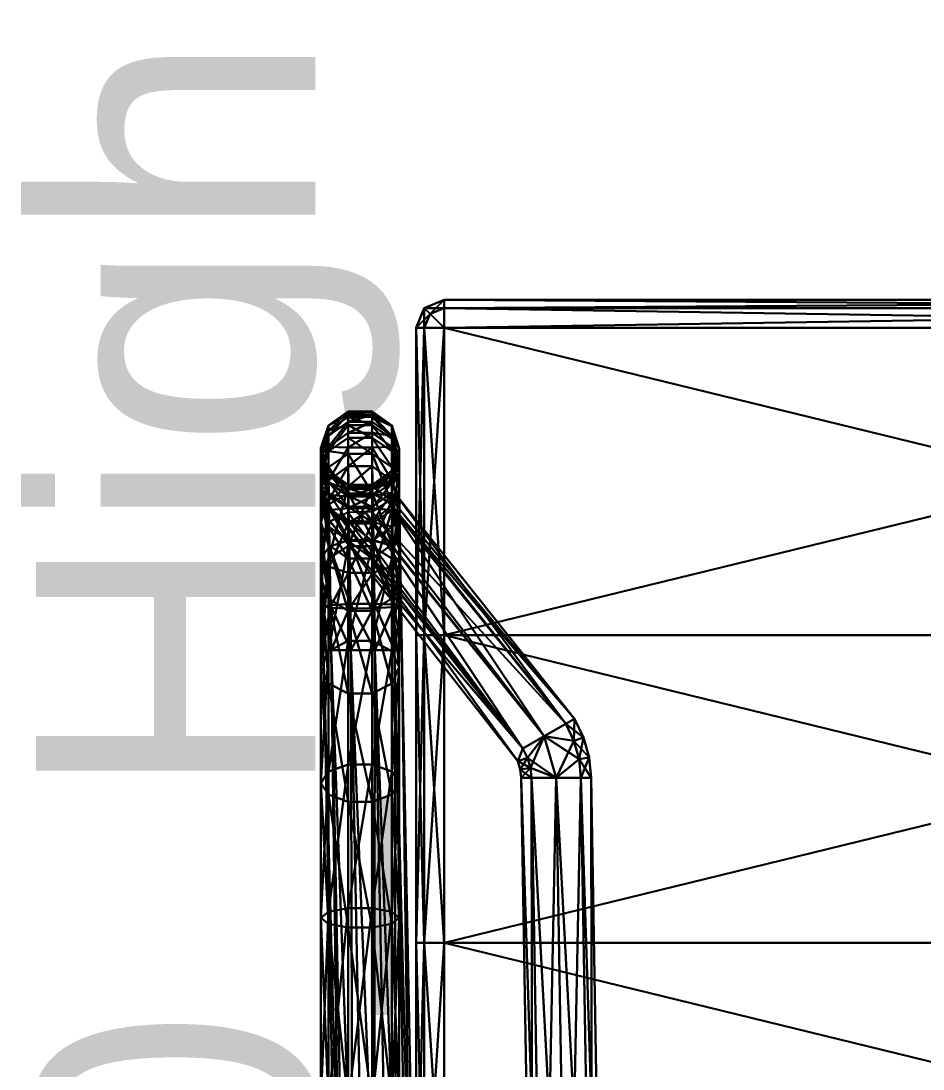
# Model space of a CAD drawing. Extents: x -15.3 to 44, y -4.2 to 20.6.
# Drawn here: x 34.5617 to 34.8843, y 11.2102 to 11.5851 of the extents above; entities that cross this region are included whole.
import ezdxf

# ---------------------------------------------------------------- set-up
doc = ezdxf.new("R2010")
doc.units = 0
doc.header["$MEASUREMENT"] = 0
for name, color, linetype in [('rexp_3D-Objekte', 7, 'Continuous'), ('rexp_Leuchten', 7, 'Continuous'), ('rexp_Leuchten_Besch', 7, 'Continuous')]:
    doc.layers.add(name, color=color, linetype=linetype)
doc.layers.get('rexp_Leuchten').off()

# ---------------------------------------------------------------- blocks, each defined once
blk = doc.blocks.new('rexp_lib_72')
at = {"layer": 'rexp_Leuchten_Besch', "flags": 8}
blk.add_attdef('Label', (0.05, 0.05), '', height=0.1, dxfattribs=at)

msp = doc.modelspace()

# ---------------------------------------------------------------- block references
at = {"layer": 'rexp_Leuchten'}
ref = msp.add_blockref('rexp_lib_72', (34.717, 10.18532, 2.83), dxfattribs=dict(at, rotation=89.99999999999999))
ref.add_attrib('Label', 'Cubic-A1_L1200_HighPower 29 W', (34.667, 10.23532, 2.83), dxfattribs={"layer": 'rexp_Leuchten_Besch', "height": 0.1, "rotation": 90})

# ---------------------------------------------------------------- meshes
at = {"layer": 'rexp_3D-Objekte', "color": 250, "true_color": 0x2b2b2b}
mesh = msp.add_polyface(dxfattribs=at)
corners = [(35.163, 11.03982, 0.45276), (35.163, 11.14533, 0.46544), (34.713, 11.14533, 0.46544), (34.713, 11.03982, 0.45276), (35.163, 11.25533, 0.46829), (34.713, 11.25533, 0.46829), (35.163, 11.36533, 0.46711), (34.713, 11.36533, 0.46711), (35.163, 11.47533, 0.45849), (34.713, 11.47533, 0.45849), (35.163, 11.03275, 0.44983), (35.168, 11.03482, 0.44983), (35.17007, 11.03982, 0.44983), (35.17007, 11.14533, 0.46251), (35.17007, 11.25533, 0.46537), (35.17007, 11.36533, 0.46418), (35.17007, 11.47533, 0.45556), (35.168, 11.48033, 0.45556), (35.163, 11.4824, 0.45556), (34.713, 11.4824, 0.45556), (34.708, 11.48033, 0.45556), (34.70592, 11.47533, 0.45556), (34.70592, 11.36533, 0.46418), (34.70592, 11.25533, 0.46537), (34.70592, 11.14533, 0.46251), (34.70592, 11.03982, 0.44983), (34.708, 11.03482, 0.44983), (34.713, 11.03275, 0.44983), (35.163, 11.02982, 0.44277), (35.17007, 11.03275, 0.44277), (35.173, 11.03982, 0.44277), (35.173, 11.14533, 0.45544), (35.173, 11.25533, 0.45829), (35.173, 11.36533, 0.4571), (35.173, 11.47533, 0.44849), (35.17007, 11.4824, 0.44849), (35.163, 11.48533, 0.44849), (34.713, 11.48533, 0.44849), (34.70592, 11.4824, 0.44849), (34.703, 11.47533, 0.44849), (34.703, 11.36533, 0.4571), (34.703, 11.25533, 0.45829), (34.703, 11.14533, 0.45544), (34.703, 11.03982, 0.44277), (34.70592, 11.03275, 0.44277), (34.713, 11.02982, 0.44277), (35.163, 11.02533, 0.4061), (35.17007, 11.02825, 0.4061), (35.173, 11.03533, 0.4061), (35.173, 11.14533, 0.4061), (35.173, 11.25533, 0.4061), (35.173, 11.36533, 0.4061), (35.173, 11.47533, 0.4061), (35.17007, 11.4824, 0.4061), (35.163, 11.48533, 0.4061), (34.713, 11.48533, 0.4061), (34.70592, 11.4824, 0.4061), (34.703, 11.47533, 0.4061), (34.703, 11.36533, 0.4061), (34.703, 11.25533, 0.4061), (34.703, 11.14533, 0.4061), (34.703, 11.03533, 0.4061), (34.70592, 11.02825, 0.4061), (34.713, 11.02533, 0.4061), (35.163, 11.02825, 0.39903), (35.168, 11.03033, 0.39903), (35.17007, 11.03533, 0.39903), (35.17007, 11.14533, 0.39903), (35.17007, 11.25533, 0.39903), (35.17007, 11.36533, 0.39903), (35.17007, 11.47533, 0.39903), (35.168, 11.48033, 0.39903), (35.163, 11.4824, 0.39903), (34.713, 11.4824, 0.39903), (34.708, 11.48033, 0.39903), (34.70592, 11.47533, 0.39903), (34.70592, 11.36533, 0.39903), (34.70592, 11.25533, 0.39903), (34.70592, 11.14533, 0.39903), (34.70592, 11.03533, 0.39903), (34.708, 11.03033, 0.39903), (34.713, 11.02825, 0.39903), (35.163, 11.03533, 0.3961), (35.163, 11.14533, 0.3961), (35.163, 11.25533, 0.3961), (35.163, 11.36533, 0.3961), (35.163, 11.47533, 0.3961), (34.713, 11.47533, 0.3961), (34.713, 11.36533, 0.3961), (34.713, 11.25533, 0.3961), (34.713, 11.14533, 0.3961), (34.713, 11.03533, 0.3961)]
mesh.append_faces([[corners[k] for k in face] for face in [(30, 49, 31, 30), (31, 50, 32, 31), (32, 51, 33, 32), (39, 58, 40, 39), (40, 59, 41, 40), (41, 60, 42, 41), (48, 67, 49, 48), (49, 68, 50, 49), (50, 69, 51, 50), (57, 76, 58, 57), (58, 77, 59, 58), (59, 78, 60, 59), (66, 83, 67, 66), (67, 84, 68, 67), (68, 85, 69, 68), (75, 88, 76, 75), (76, 89, 77, 76), (77, 90, 78, 77)]], dxfattribs={"vtx0": -1, "vtx1": -1, "vtx3": -1, "color": 250})
mesh.append_faces([[corners[k] for k in face] for face in [(4, 7, 5, 4), (31, 49, 50, 31), (32, 50, 51, 32), (33, 51, 52, 33), (40, 58, 59, 40), (41, 59, 60, 41), (42, 60, 61, 42), (49, 67, 68, 49), (50, 68, 69, 50), (51, 69, 70, 51), (58, 76, 77, 58), (59, 77, 78, 59), (60, 78, 79, 60), (67, 83, 84, 67), (68, 84, 85, 68), (69, 85, 86, 69), (76, 88, 89, 76), (77, 89, 90, 77), (78, 90, 91, 78), (88, 86, 85, 88), (89, 85, 84, 89), (90, 84, 83, 90)]], dxfattribs={"vtx0": -1, "vtx2": -1, "vtx3": -1, "color": 250})
mesh.append_faces([[corners[k] for k in face] for face in [(0, 2, 3, 0), (1, 5, 2, 1), (6, 9, 7, 6), (0, 13, 1, 0), (1, 14, 4, 1), (4, 15, 6, 4), (8, 19, 9, 8), (7, 23, 5, 7), (5, 24, 2, 5), (2, 25, 3, 2), (3, 10, 0, 3), (10, 29, 11, 10), (11, 30, 12, 11), (12, 31, 13, 12), (13, 32, 14, 13), (14, 33, 15, 14), (15, 34, 16, 15), (16, 35, 17, 16), (17, 36, 18, 17), (18, 37, 19, 18), (19, 38, 20, 19), (20, 39, 21, 20), (21, 40, 22, 21), (22, 41, 23, 22), (23, 42, 24, 23), (24, 43, 25, 24), (25, 44, 26, 25), (26, 45, 27, 26), (27, 28, 10, 27), (28, 47, 29, 28), (29, 48, 30, 29), (33, 52, 34, 33), (34, 53, 35, 34), (35, 54, 36, 35), (36, 55, 37, 36), (37, 56, 38, 37), (38, 57, 39, 38), (42, 61, 43, 42), (43, 62, 44, 43), (44, 63, 45, 44), (45, 46, 28, 45), (46, 65, 47, 46), (47, 66, 48, 47), (51, 70, 52, 51), (52, 71, 53, 52), (53, 72, 54, 53), (54, 73, 55, 54), (55, 74, 56, 55), (56, 75, 57, 56), (60, 79, 61, 60), (61, 80, 62, 61), (62, 81, 63, 62), (63, 64, 46, 63), (69, 86, 70, 69), (72, 87, 73, 72), (78, 91, 79, 78), (81, 82, 64, 81), (91, 83, 82, 91)]], dxfattribs={"vtx0": -1, "vtx3": -1, "color": 250})
mesh.append_faces([[corners[k] for k in face] for face in [(1, 4, 5, 1), (89, 88, 85, 89), (90, 89, 84, 90), (91, 90, 83, 91)]], dxfattribs={"vtx1": -1, "vtx2": -1, "vtx3": -1, "color": 250})
mesh.append_faces([[corners[k] for k in face] for face in [(0, 1, 2, 0), (4, 6, 7, 4), (6, 8, 9, 6), (0, 12, 13, 0), (1, 13, 14, 1), (4, 14, 15, 4), (8, 18, 19, 8), (7, 22, 23, 7), (5, 23, 24, 5), (2, 24, 25, 2), (3, 27, 10, 3), (10, 28, 29, 10), (11, 29, 30, 11), (12, 30, 31, 12), (13, 31, 32, 13), (14, 32, 33, 14), (15, 33, 34, 15), (16, 34, 35, 16), (17, 35, 36, 17), (18, 36, 37, 18), (19, 37, 38, 19), (20, 38, 39, 20), (21, 39, 40, 21), (22, 40, 41, 22), (23, 41, 42, 23), (24, 42, 43, 24), (25, 43, 44, 25), (26, 44, 45, 26), (27, 45, 28, 27), (28, 46, 47, 28), (29, 47, 48, 29), (30, 48, 49, 30), (34, 52, 53, 34), (35, 53, 54, 35), (36, 54, 55, 36), (37, 55, 56, 37), (38, 56, 57, 38), (39, 57, 58, 39), (43, 61, 62, 43), (44, 62, 63, 44), (45, 63, 46, 45), (46, 64, 65, 46), (47, 65, 66, 47), (48, 66, 67, 48), (52, 70, 71, 52), (53, 71, 72, 53), (54, 72, 73, 54), (55, 73, 74, 55), (56, 74, 75, 56), (57, 75, 76, 57), (61, 79, 80, 61), (62, 80, 81, 62), (63, 81, 64, 63), (66, 82, 83, 66), (72, 86, 87, 72), (75, 87, 88, 75), (81, 91, 82, 81), (88, 87, 86, 88)]], dxfattribs={"vtx2": -1, "vtx3": -1, "color": 250})
mesh.append_faces([[corners[k] for k in face] for face in [(0, 10, 11, 0), (0, 11, 12, 0), (6, 15, 16, 6), (6, 16, 8, 6), (8, 16, 17, 8), (8, 17, 18, 8), (9, 19, 20, 9), (9, 20, 21, 9), (9, 21, 22, 9), (9, 22, 7, 9), (3, 25, 26, 3), (3, 26, 27, 3), (64, 82, 65, 64), (65, 82, 66, 65), (70, 86, 71, 70), (71, 86, 72, 71), (73, 87, 74, 73), (74, 87, 75, 74), (79, 91, 80, 79), (80, 91, 81, 80)]], dxfattribs={"vtx3": -1, "color": 250})
at = {"layer": 'rexp_3D-Objekte', "color": 254, "true_color": 0xe6e6e6}
mesh = msp.add_polyface(dxfattribs=at)
corners = [(34.67867, 11.43602, 0.09216), (34.68732, 11.43602, 0.09216), (34.68732, 11.43021, 0.05452), (34.67867, 11.43021, 0.05452), (34.67167, 11.43121, 0.09381), (34.67167, 11.42546, 0.05634), (34.67867, 11.44046, 0.13), (34.68732, 11.44046, 0.13), (34.66899, 11.42343, 0.09648), (34.66899, 11.43061, 0.17135), (34.67867, 11.44349, 0.16797), (34.68732, 11.44349, 0.16797), (34.67167, 11.43858, 0.16926), (34.67867, 11.44515, 0.20603), (34.68732, 11.44515, 0.20603), (34.66899, 11.43231, 0.24654), (34.67167, 11.42412, 0.21073), (34.67167, 11.42266, 0.17344), (34.67867, 11.4454, 0.24412), (34.68732, 11.4454, 0.24412), (34.67167, 11.4404, 0.24504), (34.67167, 11.42421, 0.24804), (34.67867, 11.44426, 0.2822), (34.66899, 11.42849, 0.32166), (34.67167, 11.42295, 0.28534), (34.67167, 11.43666, 0.32076), (34.67867, 11.44172, 0.3202), (34.67167, 11.43272, 0.35847), (34.67867, 11.43779, 0.35809), (34.66899, 11.41917, 0.3963), (34.67867, 11.43248, 0.39581), (34.67167, 11.4207, 0.43332)]
mesh.append_faces([[corners[k] for k in face] for face in [(0, 1, 2, 0), (2, 3, 0, 2), (6, 7, 1, 6), (1, 0, 6, 1), (10, 11, 7, 10), (7, 6, 10, 7), (13, 14, 11, 13), (11, 10, 13, 11), (18, 19, 14, 18)]], dxfattribs={"vtx2": -1, "vtx3": -1, "color": 254})
mesh.append_faces([[corners[k] for k in face] for face in [(4, 0, 3, 4), (3, 5, 4, 3), (4, 6, 0, 4), (4, 8, 9, 4), (12, 10, 6, 12), (6, 4, 12, 6), (9, 12, 4, 9), (12, 13, 10, 12), (12, 9, 15, 12), (16, 15, 9, 16), (9, 17, 16, 9), (20, 18, 13, 20), (13, 12, 20, 13), (15, 20, 12, 15), (15, 16, 21, 15), (20, 22, 18, 20), (20, 15, 23, 20), (24, 23, 15, 24), (15, 21, 24, 15), (25, 26, 22, 25), (22, 20, 25, 22), (23, 25, 20, 23), (27, 28, 26, 27), (26, 25, 27, 26), (29, 27, 25, 29), (25, 23, 29, 25), (27, 30, 28, 27), (30, 27, 31, 30)]], dxfattribs={"vtx3": -1, "color": 254})
mesh = msp.add_polyface(dxfattribs=at)
corners = [(34.67867, 11.43021, 0.05452), (34.68732, 11.43021, 0.05452), (34.68747, 11.41611, 0.03319), (34.68732, 11.43602, 0.09216), (34.69432, 11.43121, 0.09381), (34.69432, 11.42546, 0.05634), (34.68732, 11.44046, 0.13), (34.69432, 11.43558, 0.13147), (34.69699, 11.42343, 0.09648), (34.68732, 11.44349, 0.16797), (34.69432, 11.44018, 0.20714), (34.69699, 11.43215, 0.20893), (34.68732, 11.44515, 0.20603), (34.69432, 11.42412, 0.21073), (34.69432, 11.41983, 0.13623), (34.68732, 11.4454, 0.24412), (34.69432, 11.4404, 0.24504), (34.67867, 11.44515, 0.20603), (34.67867, 11.4454, 0.24412), (34.68732, 11.44426, 0.2822), (34.69432, 11.43666, 0.32076), (34.67867, 11.44426, 0.2822), (34.69432, 11.42295, 0.28534), (34.68732, 11.44172, 0.3202), (34.67867, 11.44172, 0.3202), (34.69699, 11.42849, 0.32166), (34.68732, 11.43779, 0.35809), (34.69432, 11.43272, 0.35847), (34.67867, 11.43779, 0.35809), (34.68732, 11.43248, 0.39581), (34.69432, 11.4207, 0.43332), (34.67867, 11.43248, 0.39581), (34.67867, 11.42579, 0.43332), (34.68732, 11.42579, 0.43332)]
mesh.append_faces([[corners[k] for k in face] for face in [(12, 17, 18, 12), (21, 19, 15, 21), (15, 18, 21, 15), (24, 23, 19, 24), (19, 21, 24, 19), (28, 26, 23, 28), (23, 24, 28, 23), (31, 29, 26, 31), (26, 28, 31, 26), (32, 33, 29, 32), (29, 31, 32, 29)]], dxfattribs={"vtx2": -1, "vtx3": -1, "color": 254})
mesh.append_faces([[corners[k] for k in face] for face in [(0, 1, 2, 0), (3, 4, 5, 3), (5, 1, 3, 5), (6, 7, 4, 6), (4, 3, 6, 4), (8, 4, 7, 8), (9, 10, 7, 9), (7, 6, 9, 7), (10, 11, 8, 10), (8, 7, 10, 8), (10, 9, 12, 10), (11, 13, 14, 11), (15, 16, 10, 15), (10, 12, 15, 10), (11, 10, 16, 11), (19, 20, 16, 19), (16, 15, 19, 16), (11, 16, 20, 11), (11, 22, 13, 11), (20, 19, 23, 20), (20, 25, 11, 20), (26, 27, 20, 26), (20, 23, 26, 20), (25, 20, 27, 25), (29, 30, 27, 29), (27, 26, 29, 27), (25, 27, 30, 25)]], dxfattribs={"vtx3": -1, "color": 254})
mesh = msp.add_polyface(dxfattribs=at)
corners = [(34.75969, 11.33548, 0.38331), (34.75652, 11.33365, 0.37447), (34.69293, 11.41315, 0.37447), (35.19303, 11.40966, 0.37082), (35.12888, 11.32923, 0.37082), (35.19042, 11.40953, 0.37171), (35.18481, 11.41315, 0.37447), (35.12122, 11.33365, 0.37447), (35.11805, 11.33548, 0.38331), (35.18341, 11.41365, 0.37796), (35.18235, 11.41614, 0.38331), (35.12122, 11.33365, 0.39215), (35.18341, 11.41175, 0.39105), (35.18372, 11.41137, 0.39215), (35.12888, 11.32923, 0.39581), (35.19061, 11.40602, 0.39574), (35.17835, 11.37592, 0.01655), (35.18089, 11.3764, 0.00829), (35.17805, 11.35997, 0.01331), (35.18072, 11.35997, 0.00508), (35.18116, 11.37539, 0.02472), (35.18072, 11.35997, 0.02154), (35.17867, 11.39357, 0.02631), (35.18126, 11.39717, 0.01888), (35.18142, 11.38996, 0.03367), (35.179, 11.41777, 0.05929), (35.18154, 11.41231, 0.03661), (35.179, 11.42343, 0.09648), (35.18167, 11.43121, 0.09381), (35.18167, 11.41009, 0.06224), (35.18167, 11.42546, 0.05634), (35.179, 11.43215, 0.20893), (35.18167, 11.44018, 0.20714), (35.18167, 11.41983, 0.13623), (35.179, 11.42849, 0.32166), (35.18167, 11.43666, 0.32076), (35.18167, 11.42295, 0.28534), (35.179, 11.41247, 0.43332), (35.18167, 11.4207, 0.43332), (35.18167, 11.4163, 0.35967), (35.18167, 11.40424, 0.43332), (35.179, 11.40565, 0.48508), (35.18167, 11.4136, 0.48721), (35.18167, 11.39771, 0.48295), (35.179, 11.38568, 0.53331), (35.18167, 11.3928, 0.53743), (35.18167, 11.37854, 0.5292), (35.179, 11.35389, 0.57473), (35.18167, 11.35971, 0.58055)]
mesh.append_faces([[corners[k] for k in face] for face in [(6, 5, 7, 6), (41, 43, 44, 41), (44, 45, 41, 44), (44, 46, 47, 44), (47, 48, 44, 47)]], dxfattribs={"vtx1": -1, "vtx3": -1, "color": 254})
mesh.append_faces([[corners[k] for k in face] for face in [(0, 1, 2, 0), (3, 4, 5, 3), (7, 8, 6, 7), (9, 6, 8, 9), (9, 8, 10, 9), (8, 11, 10, 8), (12, 10, 11, 12), (12, 11, 13, 12), (11, 14, 13, 11), (15, 13, 14, 15), (16, 17, 18, 16), (19, 18, 17, 19), (20, 16, 21, 20), (18, 21, 16, 18), (22, 23, 16, 22), (17, 16, 23, 17), (24, 22, 20, 24), (16, 20, 22, 16), (25, 26, 22, 25), (23, 22, 26, 23), (22, 24, 25, 22), (27, 28, 25, 27), (25, 29, 27, 25), (26, 25, 30, 26), (31, 32, 27, 31), (27, 33, 31, 27), (34, 35, 31, 34), (31, 36, 34, 31), (37, 38, 34, 37), (34, 39, 37, 34), (37, 40, 41, 37), (41, 42, 37, 41)]], dxfattribs={"vtx3": -1, "color": 254})
mesh = msp.add_polyface(dxfattribs=at)
corners = [(34.67167, 11.42546, 0.05634), (34.67867, 11.43021, 0.05452), (34.67881, 11.4161, 0.03313), (34.6718, 11.41228, 0.03645), (34.66899, 11.41777, 0.05929), (34.66899, 11.42343, 0.09648), (34.67167, 11.43121, 0.09381), (34.67167, 11.41564, 0.09914), (34.67167, 11.41009, 0.06224), (34.67167, 11.41983, 0.13623), (34.66899, 11.43061, 0.17135), (34.67867, 11.41496, 0.1377), (34.67867, 11.41083, 0.10079), (34.68732, 11.41496, 0.1377), (34.67167, 11.42266, 0.17344), (34.67867, 11.41774, 0.17473), (34.68732, 11.41774, 0.17473), (34.67867, 11.41916, 0.21184), (34.67167, 11.42412, 0.21073), (34.67867, 11.41922, 0.24897), (34.67167, 11.42421, 0.24804), (34.67867, 11.41791, 0.28608), (34.67167, 11.42295, 0.28534), (34.66899, 11.42849, 0.32166), (34.67167, 11.42031, 0.32257), (34.67867, 11.41525, 0.32312), (34.67167, 11.4163, 0.35967), (34.66899, 11.41917, 0.3963), (34.67867, 11.41124, 0.36004), (34.67167, 11.4136, 0.48721), (34.67867, 11.41851, 0.48852), (34.67867, 11.42579, 0.43332), (34.67167, 11.4207, 0.43332), (34.67867, 11.43248, 0.39581), (34.66899, 11.40565, 0.48508), (34.67167, 11.43272, 0.35847), (34.67167, 11.41095, 0.3966), (34.67167, 11.40424, 0.43332)]
mesh.append_faces([[corners[k] for k in face] for face in [(13, 11, 12, 13), (16, 15, 11, 16), (11, 13, 16, 11)]], dxfattribs={"vtx2": -1, "vtx3": -1, "color": 254})
mesh.append_faces([[corners[k] for k in face] for face in [(0, 1, 2, 0), (2, 3, 0, 2), (4, 0, 3, 4), (5, 6, 0, 5), (0, 4, 5, 0), (7, 5, 4, 7), (4, 8, 7, 4), (9, 10, 5, 9), (5, 7, 9, 5), (11, 9, 7, 11), (7, 12, 11, 7), (10, 9, 14, 10), (15, 14, 9, 15), (9, 11, 15, 9), (17, 18, 14, 17), (14, 15, 17, 14), (19, 20, 18, 19), (18, 17, 19, 18), (21, 22, 20, 21), (20, 19, 21, 20), (23, 22, 24, 23), (25, 24, 22, 25), (22, 21, 25, 22), (26, 27, 23, 26), (23, 24, 26, 23), (28, 26, 24, 28), (24, 25, 28, 24), (29, 30, 31, 29), (31, 32, 29, 31), (32, 31, 33, 32), (32, 27, 34, 32), (27, 32, 35, 27), (27, 26, 36, 27), (27, 36, 37, 27)]], dxfattribs={"vtx3": -1, "color": 254})
mesh = msp.add_polyface(dxfattribs=at)
corners = [(34.68732, 11.43021, 0.05452), (34.69432, 11.42546, 0.05634), (34.69445, 11.41231, 0.03661), (34.68747, 11.41611, 0.03319), (34.67881, 11.4161, 0.03313), (34.67867, 11.43021, 0.05452), (34.69699, 11.41777, 0.05929), (34.69432, 11.43121, 0.09381), (34.69699, 11.42343, 0.09648), (34.69432, 11.41009, 0.06224), (34.69432, 11.41983, 0.13623), (34.68732, 11.41496, 0.1377), (34.68732, 11.41083, 0.10079), (34.68732, 11.41774, 0.17473), (34.69699, 11.43215, 0.20893), (34.68732, 11.41916, 0.21184), (34.67867, 11.41916, 0.21184), (34.67867, 11.41774, 0.17473), (34.69432, 11.42412, 0.21073), (34.68732, 11.41922, 0.24897), (34.67867, 11.41922, 0.24897), (34.68732, 11.41791, 0.28608), (34.67867, 11.41791, 0.28608), (34.69432, 11.42295, 0.28534), (34.68732, 11.41525, 0.32312), (34.67867, 11.41525, 0.32312), (34.69699, 11.42849, 0.32166), (34.68732, 11.41124, 0.36004), (34.69432, 11.4163, 0.35967), (34.68732, 11.41851, 0.48852), (34.69432, 11.4136, 0.48721), (34.69432, 11.4207, 0.43332), (34.68732, 11.42579, 0.43332), (34.68732, 11.43248, 0.39581), (34.67867, 11.41851, 0.48852), (34.67867, 11.42579, 0.43332), (34.69699, 11.41247, 0.43332)]
mesh.append_faces([[corners[k] for k in face] for face in [(15, 16, 17, 15), (17, 13, 15, 17), (19, 20, 16, 19), (16, 15, 19, 16), (21, 22, 20, 21), (20, 19, 21, 20), (24, 25, 22, 24), (22, 21, 24, 22), (25, 24, 27, 25), (34, 29, 32, 34), (32, 35, 34, 32)]], dxfattribs={"vtx2": -1, "vtx3": -1, "color": 254})
mesh.append_faces([[corners[k] for k in face] for face in [(0, 1, 2, 0), (2, 3, 0, 2), (3, 4, 5, 3), (6, 2, 1, 6), (7, 8, 6, 7), (6, 1, 7, 6), (9, 6, 8, 9), (10, 11, 12, 10), (8, 10, 9, 8), (10, 13, 11, 10), (10, 8, 14, 10), (18, 15, 13, 18), (13, 10, 18, 13), (18, 19, 15, 18), (23, 21, 19, 23), (19, 18, 23, 19), (23, 24, 21, 23), (23, 14, 26, 23), (28, 27, 24, 28), (24, 23, 28, 24), (26, 28, 23, 26), (29, 30, 31, 29), (31, 32, 29, 31), (31, 33, 32, 31), (31, 36, 26, 31), (28, 26, 36, 28), (36, 31, 30, 36)]], dxfattribs={"vtx3": -1, "color": 254})
mesh = msp.add_polyface(dxfattribs=at)
corners = [(34.67881, 11.4161, 0.03313), (34.68747, 11.41611, 0.03319), (34.68777, 11.39936, 0.01422), (34.6718, 11.41228, 0.03645), (34.67912, 11.39932, 0.01411), (34.67207, 11.39705, 0.01859), (34.66932, 11.39343, 0.02595), (34.67192, 11.38984, 0.03338), (34.67167, 11.41009, 0.06224), (34.67867, 11.40535, 0.06406), (34.68732, 11.40535, 0.06406), (34.67887, 11.38764, 0.03804), (34.66899, 11.41777, 0.05929), (34.67867, 11.41083, 0.10079), (34.67167, 11.41564, 0.09914), (34.68732, 11.41083, 0.10079), (34.68732, 11.41496, 0.1377), (34.68732, 11.41124, 0.36004), (34.67867, 11.41124, 0.36004), (34.67867, 11.41525, 0.32312), (34.66899, 11.40565, 0.48508), (34.67167, 11.4136, 0.48721), (34.67167, 11.4207, 0.43332), (34.67167, 11.39771, 0.48295), (34.66899, 11.41917, 0.3963), (34.67167, 11.40424, 0.43332), (34.67867, 11.40586, 0.39679), (34.67167, 11.41095, 0.3966), (34.67167, 11.4163, 0.35967), (34.67867, 11.3928, 0.48163), (34.67867, 11.39916, 0.43332), (34.68732, 11.40586, 0.39679), (34.68732, 11.3928, 0.48163), (34.68732, 11.39916, 0.43332), (34.67867, 11.39721, 0.53997), (34.68732, 11.39721, 0.53997), (34.68732, 11.41851, 0.48852), (34.67867, 11.41851, 0.48852), (34.67167, 11.37854, 0.5292), (34.67167, 11.3928, 0.53743), (34.66899, 11.38568, 0.53331)]
mesh.append_faces([[corners[k] for k in face] for face in [(0, 1, 2, 0), (15, 13, 9, 15), (9, 10, 15, 9), (13, 15, 16, 13), (17, 18, 19, 17), (29, 23, 25, 29), (25, 30, 29, 25), (31, 26, 18, 31), (18, 17, 31, 18), (32, 29, 30, 32), (30, 33, 32, 30), (33, 30, 26, 33), (26, 31, 33, 26), (34, 35, 36, 34), (36, 37, 34, 36), (20, 23, 38, 20), (39, 34, 37, 39), (37, 21, 39, 37), (40, 39, 21, 40), (21, 20, 40, 21)]], dxfattribs={"vtx2": -1, "vtx3": -1, "color": 254})
mesh.append_faces([[corners[k] for k in face] for face in [(3, 0, 4, 3), (4, 5, 3, 4), (6, 3, 5, 6), (6, 7, 8, 6), (9, 8, 7, 9), (10, 9, 11, 10), (3, 6, 12, 3), (8, 12, 6, 8), (13, 14, 8, 13), (8, 9, 13, 8), (20, 21, 22, 20), (23, 20, 24, 23), (24, 25, 23, 24), (26, 27, 28, 26), (28, 18, 26, 28), (30, 25, 27, 30), (27, 26, 30, 27)]], dxfattribs={"vtx3": -1, "color": 254})
mesh = msp.add_polyface(dxfattribs=at)
corners = [(34.68713, 11.40602, 0.39574), (34.67867, 11.40642, 0.39298), (34.74121, 11.32481, 0.39215), (34.69402, 11.41137, 0.39215), (34.74886, 11.32923, 0.39581), (34.69539, 11.41614, 0.38331), (34.69432, 11.41175, 0.39105), (34.75652, 11.33365, 0.39215), (34.69293, 11.41315, 0.37447), (34.69432, 11.41365, 0.37796), (34.75969, 11.33548, 0.38331), (34.68732, 11.40953, 0.37171), (34.75652, 11.33365, 0.37447), (34.6723, 11.40601, 0.38331), (34.67547, 11.40784, 0.37447), (34.74121, 11.32481, 0.37447), (34.68777, 11.39936, 0.01422), (34.69472, 11.39717, 0.01888), (34.6951, 11.3764, 0.00829), (34.67912, 11.39932, 0.01411), (34.68818, 11.37663, 0.0031), (34.69732, 11.39357, 0.02631), (34.69764, 11.37592, 0.01655), (34.69458, 11.38996, 0.03367), (34.69484, 11.37539, 0.02472), (34.68747, 11.41611, 0.03319), (34.69445, 11.41231, 0.03661), (34.67881, 11.4161, 0.03313), (34.69699, 11.41777, 0.05929), (34.69432, 11.41009, 0.06224), (34.68732, 11.40535, 0.06406), (34.68753, 11.38768, 0.03815), (34.68732, 11.41083, 0.10079), (34.69432, 11.41983, 0.13623), (34.69432, 11.4163, 0.35967), (34.68732, 11.40586, 0.39679), (34.68732, 11.41124, 0.36004), (34.69432, 11.39771, 0.48295), (34.68732, 11.3928, 0.48163), (34.68732, 11.39916, 0.43332), (34.69432, 11.40424, 0.43332), (34.69699, 11.40565, 0.48508), (34.69699, 11.41247, 0.43332), (34.69432, 11.4136, 0.48721), (34.69432, 11.37854, 0.5292), (34.69699, 11.38568, 0.53331), (34.69432, 11.3928, 0.53743), (34.68732, 11.39721, 0.53997), (34.68732, 11.41851, 0.48852), (34.68732, 11.36331, 0.58415)]
mesh.append_faces([[corners[k] for k in face] for face in [(11, 8, 12, 11), (16, 19, 27, 16), (37, 38, 39, 37), (39, 40, 37, 39), (41, 37, 40, 41), (40, 42, 41, 40), (38, 37, 44, 38), (45, 44, 37, 45), (37, 41, 45, 37), (46, 45, 41, 46), (41, 43, 46, 41), (47, 46, 43, 47), (43, 48, 47, 43), (46, 47, 49, 46)]], dxfattribs={"vtx2": -1, "vtx3": -1, "color": 254})
mesh.append_faces([[corners[k] for k in face] for face in [(0, 1, 2, 0), (3, 0, 4, 3), (5, 6, 7, 5), (8, 9, 10, 8), (13, 14, 15, 13), (16, 17, 18, 16), (19, 16, 20, 19), (17, 21, 22, 17), (21, 23, 24, 21), (25, 26, 17, 25), (17, 16, 25, 17), (26, 28, 21, 26), (21, 17, 26, 21), (29, 30, 31, 29), (31, 23, 29, 31), (28, 29, 23, 28), (23, 21, 28, 23), (29, 32, 30, 29), (32, 29, 33, 32), (34, 35, 36, 34), (40, 39, 35, 40), (35, 34, 40, 35), (43, 41, 42, 43), (42, 40, 34, 42)]], dxfattribs={"vtx3": -1, "color": 254})
mesh = msp.add_polyface(dxfattribs=at)
corners = [(34.74121, 11.32481, 0.39215), (34.67867, 11.40642, 0.39298), (34.67572, 11.40798, 0.39227), (34.75652, 11.33365, 0.39215), (34.69432, 11.41175, 0.39105), (34.69402, 11.41137, 0.39215), (34.75969, 11.33548, 0.38331), (34.69539, 11.41614, 0.38331), (34.69432, 11.41365, 0.37796), (34.75652, 11.33365, 0.37447), (34.74886, 11.32923, 0.37082), (34.68732, 11.40953, 0.37171), (34.68471, 11.40966, 0.37082), (34.6723, 11.40601, 0.38331), (34.73941, 11.32026, 0.38331), (34.74121, 11.32481, 0.37447), (34.67857, 11.4094, 0.37304), (34.67547, 11.40784, 0.37447), (34.68818, 11.37663, 0.0031), (34.6951, 11.3764, 0.00829), (34.69526, 11.35997, 0.00508), (34.68827, 11.35997, 0), (34.67953, 11.37654, 0.00296), (34.67962, 11.35997, 0), (34.68776, 11.375, 0.02968), (34.6791, 11.3749, 0.02953), (34.67962, 11.35997, 0.02663), (34.68827, 11.35997, 0.02663), (34.69764, 11.37592, 0.01655), (34.69794, 11.35997, 0.01331), (34.69484, 11.37539, 0.02472), (34.69526, 11.35997, 0.02154), (34.68777, 11.39936, 0.01422), (34.67912, 11.39932, 0.01411), (34.68753, 11.38768, 0.03815), (34.69472, 11.39717, 0.01888), (34.69458, 11.38996, 0.03367), (34.69732, 11.39357, 0.02631), (34.69432, 11.37854, 0.5292), (34.68732, 11.37414, 0.52666), (34.68732, 11.3928, 0.48163), (34.69432, 11.34807, 0.56892), (34.68732, 11.34448, 0.56532), (34.69699, 11.35389, 0.57473), (34.69699, 11.38568, 0.53331), (34.69432, 11.35971, 0.58055), (34.69432, 11.3928, 0.53743), (34.68732, 11.36331, 0.58415)]
mesh.append_faces([[corners[k] for k in face] for face in [(9, 10, 11, 9), (38, 39, 40, 38), (41, 42, 39, 41), (39, 38, 41, 39), (43, 41, 38, 43), (38, 44, 43, 38), (45, 43, 44, 45), (44, 46, 45, 44), (47, 45, 46, 47)]], dxfattribs={"vtx2": -1, "vtx3": -1, "color": 254})
mesh.append_faces([[corners[k] for k in face] for face in [(0, 1, 2, 0), (3, 4, 5, 3), (3, 6, 7, 3), (6, 8, 7, 6), (10, 12, 11, 10), (2, 13, 14, 2), (15, 16, 12, 15), (12, 10, 15, 12), (15, 17, 16, 15), (18, 19, 20, 18), (20, 21, 18, 20), (22, 18, 21, 22), (21, 23, 22, 21), (24, 25, 26, 24), (26, 27, 24, 26), (19, 28, 29, 19), (29, 20, 19, 29), (30, 24, 27, 30), (27, 31, 30, 27), (28, 30, 31, 28), (31, 29, 28, 31), (19, 18, 32, 19), (18, 22, 33, 18), (25, 24, 34, 25), (28, 19, 35, 28), (36, 34, 24, 36), (24, 30, 36, 24), (30, 28, 37, 30)]], dxfattribs={"vtx3": -1, "color": 254})
mesh = msp.add_polyface(dxfattribs=at)
corners = [(34.74121, 11.32481, 0.39215), (34.74886, 11.32923, 0.39581), (34.68713, 11.40602, 0.39574), (34.75652, 11.33365, 0.39215), (34.69402, 11.41137, 0.39215), (34.73941, 11.32026, 0.38331), (34.67572, 11.40798, 0.39227), (34.74121, 11.32481, 0.37447), (34.6723, 11.40601, 0.38331), (34.67867, 11.30581, 0.59499), (34.67167, 11.30835, 0.59939), (34.67167, 11.34807, 0.56892), (34.67867, 11.34448, 0.56532), (34.68732, 11.30581, 0.59499), (34.68732, 11.34448, 0.56532), (34.69432, 11.30835, 0.59939), (34.69432, 11.34807, 0.56892), (34.69699, 11.31247, 0.60652), (34.69699, 11.35389, 0.57473), (34.69432, 11.31659, 0.61364), (34.69432, 11.35971, 0.58055), (34.68732, 11.31913, 0.61805), (34.68732, 11.36331, 0.58415), (34.67867, 11.31913, 0.61805), (34.66899, 11.31247, 0.60652), (34.66899, 11.35389, 0.57473), (34.67167, 11.31659, 0.61364), (34.67867, 11.36331, 0.58415), (34.67167, 11.35971, 0.58055), (34.67867, 11.26078, 0.61364), (34.68732, 11.26078, 0.61364), (34.69432, 11.2621, 0.61855), (34.69699, 11.26423, 0.6265), (34.69432, 11.26636, 0.63445), (34.68732, 11.26768, 0.63936), (34.67867, 11.26768, 0.63936), (34.67167, 11.2621, 0.61855), (34.67167, 11.26636, 0.63445), (34.66899, 11.26423, 0.6265)]
mesh.append_faces([[corners[k] for k in face] for face in [(9, 10, 11, 9), (11, 12, 9, 11), (13, 9, 12, 13), (12, 14, 13, 12), (15, 13, 14, 15), (14, 16, 15, 14), (17, 15, 16, 17), (16, 18, 17, 16), (19, 17, 18, 19), (18, 20, 19, 18), (21, 19, 20, 21), (20, 22, 21, 20), (23, 21, 22, 23), (10, 24, 25, 10), (25, 11, 10, 25), (26, 23, 27, 26), (27, 28, 26, 27), (24, 26, 28, 24), (28, 25, 24, 28), (10, 9, 29, 10), (9, 13, 30, 9), (13, 15, 31, 13), (15, 17, 32, 15), (17, 19, 33, 17), (34, 33, 19, 34), (19, 21, 34, 19), (35, 34, 21, 35), (21, 23, 35, 21), (24, 10, 36, 24), (37, 35, 23, 37), (23, 26, 37, 23), (38, 37, 26, 38), (26, 24, 38, 26)]], dxfattribs={"vtx2": -1, "vtx3": -1, "color": 254})
mesh.append_faces([[corners[k] for k in face] for face in [(0, 1, 2, 0), (1, 3, 4, 1), (5, 0, 6, 5), (7, 5, 8, 7)]], dxfattribs={"vtx3": -1, "color": 254})
mesh = msp.add_polyface(dxfattribs=at)
corners = [(34.67245, 11.37615, 0.00792), (34.67953, 11.37654, 0.00296), (34.67962, 11.35997, 0), (34.67261, 11.35997, 0.00508), (34.66964, 11.37561, 0.01608), (34.66994, 11.35997, 0.01331), (34.67218, 11.37513, 0.02434), (34.67261, 11.35997, 0.02154), (34.6791, 11.3749, 0.02953), (34.67962, 11.35997, 0.02663), (34.67207, 11.39705, 0.01859), (34.67912, 11.39932, 0.01411), (34.66932, 11.39343, 0.02595), (34.67192, 11.38984, 0.03338), (34.67887, 11.38764, 0.03804), (34.68753, 11.38768, 0.03815), (34.67867, 11.40535, 0.06406), (34.68732, 11.40535, 0.06406), (34.67867, 11.37414, 0.52666), (34.67167, 11.37854, 0.5292), (34.67167, 11.39771, 0.48295), (34.67867, 11.3928, 0.48163), (34.68732, 11.37414, 0.52666), (34.68732, 11.3928, 0.48163), (34.66899, 11.38568, 0.53331), (34.66899, 11.40565, 0.48508), (34.67867, 11.34448, 0.56532), (34.67167, 11.34807, 0.56892), (34.68732, 11.34448, 0.56532), (34.67867, 11.36331, 0.58415), (34.68732, 11.36331, 0.58415), (34.68732, 11.39721, 0.53997), (34.67867, 11.39721, 0.53997), (34.66899, 11.35389, 0.57473), (34.67167, 11.35971, 0.58055), (34.67167, 11.3928, 0.53743), (34.67867, 11.31913, 0.61805)]
mesh.append_faces([[corners[k] for k in face] for face in [(18, 19, 20, 18), (20, 21, 18, 20), (22, 18, 21, 22), (21, 23, 22, 21), (19, 24, 25, 19), (26, 27, 19, 26), (19, 18, 26, 19), (28, 26, 18, 28), (18, 22, 28, 18), (29, 30, 31, 29), (31, 32, 29, 31), (27, 33, 24, 27), (24, 19, 27, 24), (34, 29, 32, 34), (32, 35, 34, 32), (33, 34, 35, 33), (35, 24, 33, 35), (30, 29, 36, 30)]], dxfattribs={"vtx2": -1, "vtx3": -1, "color": 254})
mesh.append_faces([[corners[k] for k in face] for face in [(0, 1, 2, 0), (2, 3, 0, 2), (4, 0, 3, 4), (3, 5, 4, 3), (6, 4, 5, 6), (5, 7, 6, 5), (8, 6, 7, 8), (7, 9, 8, 7), (10, 11, 1, 10), (1, 0, 10, 1), (12, 10, 0, 12), (0, 4, 12, 0), (13, 12, 4, 13), (4, 6, 13, 4), (14, 13, 6, 14), (6, 8, 14, 6), (15, 14, 8, 15), (13, 14, 16, 13), (14, 15, 17, 14)]], dxfattribs={"vtx3": -1, "color": 254})
mesh = msp.add_polyface(dxfattribs=at)
corners = [(34.76963, 11.05745, 0.37447), (34.77301, 11.05886, 0.38331), (34.77938, 11.04348, 0.37447), (34.76963, 11.05745, 0.39215), (34.78196, 11.04607, 0.38331), (34.76146, 11.05407, 0.39581), (34.77938, 11.04348, 0.39215), (34.74829, 11.07409, 0.37447), (34.75714, 11.07409, 0.37082), (34.7533, 11.05069, 0.37447), (34.76146, 11.05407, 0.37082), (34.76597, 11.07409, 0.37447), (34.76963, 11.07409, 0.38331), (34.76597, 11.07409, 0.39215), (34.75714, 11.07409, 0.39581), (34.74463, 11.07409, 0.38331), (34.74992, 11.04929, 0.38331), (34.74829, 11.07409, 0.39215), (34.7533, 11.05069, 0.39215), (34.75313, 11.3143, 0.37082), (34.76197, 11.3143, 0.37447), (34.76563, 11.3143, 0.38331), (34.76197, 11.3143, 0.39215), (34.75313, 11.3143, 0.39581), (34.74429, 11.3143, 0.39215), (34.74429, 11.3143, 0.37447), (34.74063, 11.3143, 0.38331), (34.68774, 10.95076, 0.02663), (34.69639, 10.95076, 0.02663), (34.68827, 11.35997, 0.02663), (34.70607, 10.95076, 0.01331), (34.70339, 10.95076, 0.00508), (34.69526, 11.35997, 0.00508), (34.70339, 10.95076, 0.02154), (34.69794, 11.35997, 0.01331), (34.69526, 11.35997, 0.02154), (34.67867, 11.19818, 0.62), (34.67167, 11.19818, 0.62508), (34.67167, 11.2621, 0.61855), (34.68732, 11.19818, 0.62), (34.67867, 11.26078, 0.61364), (34.69432, 11.19818, 0.62508), (34.68732, 11.26078, 0.61364), (34.69699, 11.19818, 0.63331), (34.69432, 11.2621, 0.61855), (34.69432, 11.19818, 0.64154), (34.69699, 11.26423, 0.6265), (34.66899, 11.19818, 0.63331), (34.66899, 11.26423, 0.6265)]
mesh.append_faces([[corners[k] for k in face] for face in [(27, 28, 29, 27)]], dxfattribs={"vtx0": -1, "vtx2": -1, "vtx3": -1, "color": 254})
mesh.append_faces([[corners[k] for k in face] for face in [(15, 7, 16, 15), (9, 16, 7, 9), (17, 15, 18, 17), (16, 18, 15, 16), (8, 7, 19, 8), (11, 8, 20, 11), (12, 11, 21, 12), (13, 12, 22, 13), (14, 13, 23, 14), (17, 14, 24, 17), (7, 15, 25, 7), (15, 17, 26, 15)]], dxfattribs={"vtx1": -1, "vtx3": -1, "color": 254})
mesh.append_faces([[corners[k] for k in face] for face in [(30, 31, 32, 30), (33, 30, 34, 33), (28, 33, 35, 28), (39, 36, 40, 39)]], dxfattribs={"vtx2": -1, "vtx3": -1, "color": 254})
mesh.append_faces([[corners[k] for k in face] for face in [(0, 1, 2, 0), (1, 3, 4, 1), (3, 5, 6, 3), (7, 8, 9, 7), (10, 9, 8, 10), (8, 11, 10, 8), (0, 10, 11, 0), (11, 12, 0, 11), (1, 0, 12, 1), (12, 13, 1, 12), (3, 1, 13, 3), (13, 14, 3, 13), (5, 3, 14, 5), (14, 17, 5, 14), (18, 5, 17, 18), (36, 37, 38, 36), (41, 39, 42, 41), (43, 41, 44, 43), (45, 43, 46, 45), (37, 47, 48, 37)]], dxfattribs={"vtx3": -1, "color": 254})
mesh = msp.add_polyface(dxfattribs=at)
corners = [(34.74429, 11.3143, 0.37447), (34.75313, 11.3143, 0.37082), (34.74829, 11.07409, 0.37447), (34.76197, 11.3143, 0.37447), (34.75714, 11.07409, 0.37082), (34.76563, 11.3143, 0.38331), (34.76597, 11.07409, 0.37447), (34.76197, 11.3143, 0.39215), (34.76963, 11.07409, 0.38331), (34.75313, 11.3143, 0.39581), (34.76597, 11.07409, 0.39215), (34.74429, 11.3143, 0.39215), (34.75714, 11.07409, 0.39581), (34.74063, 11.3143, 0.38331), (34.74463, 11.07409, 0.38331), (34.74829, 11.07409, 0.39215), (34.68827, 11.35997, 0), (34.69526, 11.35997, 0.00508), (34.70339, 10.95076, 0.00508), (34.67962, 11.35997, 0), (34.69639, 10.95076, 0), (34.67261, 11.35997, 0.00508), (34.68774, 10.95076, 0), (34.66994, 11.35997, 0.01331), (34.68074, 10.95076, 0.00508), (34.67261, 11.35997, 0.02154), (34.67807, 10.95076, 0.01331), (34.67962, 11.35997, 0.02663), (34.68074, 10.95076, 0.02154), (34.68827, 11.35997, 0.02663), (34.68774, 10.95076, 0.02663), (34.69794, 11.35997, 0.01331), (34.70607, 10.95076, 0.01331), (34.69526, 11.35997, 0.02154), (34.70339, 10.95076, 0.02154), (34.69639, 10.95076, 0.02663), (34.67867, 11.26078, 0.61364), (34.67167, 11.2621, 0.61855), (34.67167, 11.30835, 0.59939), (34.67867, 11.19818, 0.62), (34.68732, 11.26078, 0.61364), (34.67867, 11.30581, 0.59499), (34.68732, 11.19818, 0.62), (34.69432, 11.2621, 0.61855), (34.68732, 11.30581, 0.59499), (34.69432, 11.19818, 0.62508), (34.69699, 11.26423, 0.6265), (34.69432, 11.30835, 0.59939), (34.69699, 11.19818, 0.63331), (34.69432, 11.26636, 0.63445), (34.69699, 11.31247, 0.60652), (34.69432, 11.19818, 0.64154), (34.68732, 11.19818, 0.64663), (34.68732, 11.26768, 0.63936), (34.67867, 11.19818, 0.64663), (34.67867, 11.26768, 0.63936), (34.66899, 11.26423, 0.6265), (34.66899, 11.31247, 0.60652), (34.67167, 11.19818, 0.64154), (34.67167, 11.26636, 0.63445), (34.67167, 11.19818, 0.62508), (34.66899, 11.19818, 0.63331)]
mesh.append_faces([[corners[k] for k in face] for face in [(0, 1, 2, 0), (1, 3, 4, 1), (3, 5, 6, 3), (5, 7, 8, 5), (7, 9, 10, 7), (9, 11, 12, 9), (13, 0, 14, 13), (11, 13, 15, 11)]], dxfattribs={"vtx1": -1, "vtx3": -1, "color": 254})
mesh.append_faces([[corners[k] for k in face] for face in [(16, 17, 18, 16), (19, 16, 20, 19), (21, 19, 22, 21), (23, 21, 24, 23), (25, 23, 26, 25), (27, 25, 28, 27), (29, 27, 30, 29), (17, 31, 32, 17), (31, 33, 34, 31), (33, 29, 35, 33), (36, 37, 38, 36), (40, 36, 41, 40), (36, 40, 42, 36), (43, 40, 44, 43), (46, 43, 47, 46), (49, 46, 50, 49), (54, 52, 53, 54), (53, 55, 54, 53), (37, 56, 57, 37)]], dxfattribs={"vtx2": -1, "vtx3": -1, "color": 254})
mesh.append_faces([[corners[k] for k in face] for face in [(37, 36, 39, 37), (40, 43, 45, 40), (43, 46, 48, 43), (46, 49, 51, 46), (52, 51, 49, 52), (49, 53, 52, 49), (58, 54, 55, 58), (55, 59, 58, 55), (56, 37, 60, 56), (61, 58, 59, 61), (59, 56, 61, 59)]], dxfattribs={"vtx3": -1, "color": 254})
mesh = msp.add_polyface(dxfattribs=at)
corners = [(34.68074, 10.95076, 0.00508), (34.68774, 10.95076, 0), (34.6856, 10.92633, 0.00508), (34.69207, 10.929, 0), (34.70006, 10.93232, 0), (34.70438, 10.91057, 0), (34.69639, 10.95076, 0), (34.70652, 10.93499, 0.00508), (34.7105, 10.91669, 0), (34.71545, 10.92164, 0.00508), (34.70339, 10.95076, 0.00508), (34.709, 10.93602, 0.01331), (34.71734, 10.92353, 0.01331), (34.70607, 10.95076, 0.01331), (34.70652, 10.93499, 0.02154), (34.71545, 10.92164, 0.02154), (34.70339, 10.95076, 0.02154), (34.70006, 10.93232, 0.02663), (34.7105, 10.91669, 0.02663), (34.69639, 10.95076, 0.02663), (34.69207, 10.929, 0.02663), (34.68774, 10.95076, 0.02663), (34.6856, 10.92633, 0.02154), (34.70438, 10.91057, 0.02663), (34.68074, 10.95076, 0.02154), (34.68827, 11.35997, 0), (34.67962, 11.35997, 0), (34.67261, 11.35997, 0.00508), (34.67807, 10.95076, 0.01331), (34.66994, 11.35997, 0.01331), (34.67261, 11.35997, 0.02154), (34.67962, 11.35997, 0.02663), (34.68312, 10.9253, 0.01331)]
mesh.append_faces([[corners[k] for k in face] for face in [(3, 4, 5, 3), (1, 6, 3, 1), (4, 3, 6, 4), (17, 20, 18, 17), (19, 21, 17, 19), (20, 17, 21, 20)]], dxfattribs={"vtx0": -1, "vtx1": -1, "vtx3": -1, "color": 254})
mesh.append_faces([[corners[k] for k in face] for face in [(6, 1, 26, 6)]], dxfattribs={"vtx0": -1, "vtx2": -1, "vtx3": -1, "color": 254})
mesh.append_faces([[corners[k] for k in face] for face in [(0, 1, 2, 0), (3, 2, 1, 3), (4, 7, 8, 4), (9, 8, 7, 9), (6, 10, 4, 6), (7, 4, 10, 7), (7, 11, 9, 7), (12, 9, 11, 12), (10, 13, 7, 10), (11, 7, 13, 11), (11, 14, 12, 11), (15, 12, 14, 15), (13, 16, 11, 13), (14, 11, 16, 14), (14, 17, 15, 14), (18, 15, 17, 18), (16, 19, 14, 16), (17, 14, 19, 17), (20, 22, 23, 20), (21, 24, 20, 21), (22, 20, 24, 22), (28, 0, 32, 28), (2, 32, 0, 2), (24, 28, 22, 24), (32, 22, 28, 32)]], dxfattribs={"vtx1": -1, "vtx3": -1, "color": 254})
mesh.append_faces([[corners[k] for k in face] for face in [(10, 6, 25, 10), (1, 0, 27, 1), (0, 28, 29, 0), (28, 24, 30, 28), (24, 21, 31, 24)]], dxfattribs={"vtx2": -1, "vtx3": -1, "color": 254})
mesh = msp.add_polyface(dxfattribs=at)
corners = [(34.74886, 11.32923, 0.39581), (34.74121, 11.32481, 0.39215), (34.74285, 11.32151, 0.39215), (34.75946, 11.32755, 0.39215), (34.75652, 11.33365, 0.39215), (34.7629, 11.3288, 0.38331), (34.75969, 11.33548, 0.38331), (34.75946, 11.32755, 0.37447), (34.75652, 11.33365, 0.37447), (34.74886, 11.32923, 0.37082), (34.73941, 11.32026, 0.38331), (34.74121, 11.32481, 0.37447), (34.74285, 11.32151, 0.37447), (34.75313, 11.3143, 0.37082), (34.74389, 11.31797, 0.37447), (34.74429, 11.3143, 0.37447), (34.7613, 11.32103, 0.37447), (34.76197, 11.3143, 0.37447), (34.7649, 11.32167, 0.38331), (34.76563, 11.3143, 0.38331), (34.7613, 11.32103, 0.39215), (34.76197, 11.3143, 0.39215), (34.75313, 11.3143, 0.39581), (34.74028, 11.31733, 0.38331), (34.74389, 11.31797, 0.39215), (34.74429, 11.3143, 0.39215), (34.74063, 11.3143, 0.38331)]
mesh.append_faces([[corners[k] for k in face] for face in [(3, 5, 6, 3), (6, 4, 3, 6), (5, 7, 8, 5), (8, 6, 5, 8), (21, 19, 18, 21), (18, 20, 21, 18)]], dxfattribs={"vtx2": -1, "vtx3": -1, "color": 254})
mesh.append_faces([[corners[k] for k in face] for face in [(0, 1, 2, 0), (0, 3, 4, 0), (9, 8, 7, 9), (10, 2, 1, 10), (10, 11, 12, 10), (9, 12, 11, 9), (13, 14, 12, 13), (12, 9, 13, 12), (13, 15, 14, 13), (16, 13, 9, 16), (9, 7, 16, 9), (13, 16, 17, 13), (18, 16, 7, 18), (7, 5, 18, 7), (19, 17, 16, 19), (16, 18, 19, 16), (20, 18, 5, 20), (5, 3, 20, 5), (22, 20, 3, 22), (3, 0, 22, 3), (22, 21, 20, 22), (14, 23, 10, 14), (10, 12, 14, 10), (24, 22, 0, 24), (0, 2, 24, 0), (23, 24, 2, 23), (2, 10, 23, 2), (22, 24, 25, 22), (15, 26, 23, 15), (23, 14, 15, 23), (26, 25, 24, 26), (24, 23, 26, 24)]], dxfattribs={"vtx3": -1, "color": 254})

doc.saveas('drawing.dxf')
